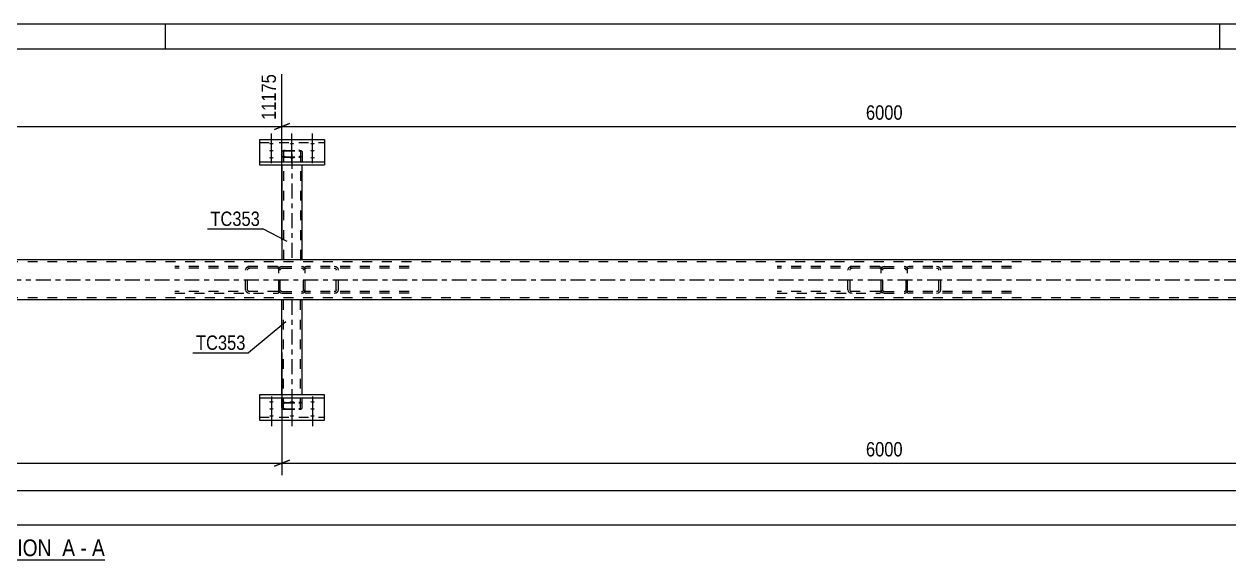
# Model space of a CAD drawing. Header units: millimetres. Extents: x -63 to 778, y -435 to 159.
# Drawn here: x 330.2 to 570.2, y 52.7 to 159.5 of the extents above; entities that cross this region are included whole.
import ezdxf

# ---------------------------------------------------------------- set-up
doc = ezdxf.new("R2010")
doc.units = ezdxf.units.MM
doc.linetypes.add('DXK_LINE_DOT2', pattern=[3.9198, 1.9599, -1.9599])
doc.linetypes.add('DXK_LINE_DOT3', pattern=[5.9187, 2.979, -0.9799, 0.9799, -0.9799])
doc.styles.add('Arial Narrow', font='ARIALN.TTF', dxfattribs={"height": 0.2})

# ---------------------------------------------------------------- blocks, each defined once
blk = doc.blocks.new('Unknown-570387995-1162')
at = {"color": 5, "linetype": 'Continuous'}
for p, q in [((778.37, 159.5), (-62.63, 159.5)), ((358.37, 154.5), (358.37, 159.5)), ((568.37, 154.5), (568.37, 159.5)), ((773.37, 154.5), (-57.63, 154.5))]:
    blk.add_line(p, q, dxfattribs=at)
blk = doc.blocks.new('Unknown-570387995-12 - 4102')
at = {"color": 6, "linetype": 'Continuous'}
blk.add_line((318.62, 52.72), (346.27, 52.72), dxfattribs=at)
at = {"color": 0, "linetype": 'Continuous'}
blk.add_wipeout([(336.73, 53.47), (336.73, 56.97), (318.62, 56.97), (318.62, 53.47)], dxfattribs=at)
at = {"color": 7, "linetype": 'Continuous', "style": 'Arial Narrow'}
blk.add_text('SECTION ', height=3.34, dxfattribs=at).set_placement((318.62, 53.47))
at = {"color": 0, "linetype": 'Continuous'}
blk.add_wipeout([(340.33, 53.47), (340.33, 56.97), (337.78, 56.97), (337.78, 53.47)], dxfattribs=at)
blk.add_wipeout([(342.66, 53.47), (342.66, 56.97), (341.38, 56.97), (341.38, 53.47)], dxfattribs=at)
at = {"color": 7, "linetype": 'Continuous', "style": 'Arial Narrow'}
for s, p in [('A', (337.78, 53.47)), ('-', (341.38, 53.47))]:
    blk.add_text(s, height=3.34, dxfattribs=at).set_placement(p)
at = {"color": 0, "linetype": 'Continuous'}
blk.add_wipeout([(346.27, 53.47), (346.27, 56.97), (343.71, 56.97), (343.71, 53.47)], dxfattribs=at)
at = {"color": 7, "linetype": 'Continuous', "style": 'Arial Narrow'}
blk.add_text('A', height=3.34, dxfattribs=at).set_placement((343.71, 53.47))
blk = doc.blocks.new('Part-570387995-4173 - 4102')
at = {"color": 7, "linetype": 'DXK_LINE_DOT2'}
for p, q in [((642.54, 112.13), (12.9, 112.13)), ((385.53, 112.53), (381.55, 112.53)), ((642.54, 104.93), (12.9, 104.93)), ((385.53, 104.53), (381.55, 104.53))]:
    blk.add_line(p, q, dxfattribs=at)
at = {"color": 2, "linetype": 'Continuous'}
for p, q in [((381.55, 112.53), (145.53, 112.53)), ((621.55, 112.53), (385.53, 112.53)), ((381.55, 104.53), (145.53, 104.53)), ((621.55, 104.53), (385.53, 104.53))]:
    blk.add_line(p, q, dxfattribs=at)
at = {"color": 7, "linetype": 'DXK_LINE_DOT3'}
blk.add_line((12.9, 108.53), (642.54, 108.53), dxfattribs=at)
blk = doc.blocks.new('Part-570387995-4243 - 4102')
at = {"color": 7, "linetype": 'DXK_LINE_DOT2'}
for p, q in [((381.59, 134.2), (381.54, 134.11)), ((381.54, 134.11), (381.54, 131.42)), ((381.54, 133.18), (381.59, 133.1)), ((381.73, 134.27), (381.59, 134.2)), ((381.59, 133.1), (381.73, 133.03)), ((381.93, 134.32), (381.73, 134.27)), ((381.73, 133.03), (381.93, 132.98)), ((381.86, 134.11), (381.88, 134.15)), ((381.86, 134.11), (381.86, 112.53)), ((381.88, 133.14), (381.86, 133.18)), ((381.88, 134.15), (381.95, 134.19)), ((381.95, 133.11), (381.88, 133.14)), ((382.18, 134.33), (381.93, 134.32)), ((381.93, 132.98), (382.18, 132.96)), ((381.95, 134.19), (382.06, 134.21)), ((382.06, 133.08), (381.95, 133.11)), ((382.06, 134.21), (382.18, 134.22)), ((382.18, 133.07), (382.06, 133.08)), ((382.18, 134.33), (384.9, 134.33)), ((382.18, 134.22), (384.9, 134.22)), ((382.18, 133.07), (384.9, 133.07)), ((382.18, 132.96), (384.9, 132.96)), ((385.14, 134.32), (384.9, 134.33)), ((384.9, 134.22), (385.02, 134.21)), ((385.02, 133.08), (384.9, 133.07)), ((384.9, 132.96), (385.14, 132.98)), ((385.02, 134.21), (385.13, 134.19)), ((385.13, 133.11), (385.02, 133.08)), ((385.13, 134.19), (385.19, 134.15)), ((385.19, 133.14), (385.13, 133.11)), ((385.35, 134.27), (385.14, 134.32)), ((385.14, 132.98), (385.35, 133.03)), ((385.19, 134.15), (385.22, 134.11)), ((385.22, 133.18), (385.19, 133.14)), ((385.22, 134.11), (385.22, 112.53)), ((385.49, 134.2), (385.35, 134.27)), ((385.35, 133.03), (385.49, 133.1)), ((385.54, 134.11), (385.49, 134.2)), ((385.49, 133.1), (385.54, 133.18)), ((385.54, 134.11), (385.54, 131.42)), ((381.55, 112.53), (381.54, 112.53)), ((381.54, 112.53), (381.55, 112.53)), ((385.19, 112.53), (385.22, 112.53)), ((385.53, 112.53), (385.54, 112.53)), ((385.54, 112.53), (385.53, 112.53))]:
    blk.add_line(p, q, dxfattribs=at)
at = {"color": 7, "linetype": 'DXK_LINE_DOT3'}
blk.add_line((383.54, 133.65), (383.54, 112.53), dxfattribs=at)
at = {"color": 2, "linetype": 'Continuous'}
for p, q in [((381.54, 131.42), (381.54, 112.53)), ((385.54, 112.53), (385.54, 131.42)), ((385.49, 112.53), (381.55, 112.53)), ((385.53, 112.53), (385.49, 112.53))]:
    blk.add_line(p, q, dxfattribs=at)
blk = doc.blocks.new('Bolt-570387995-4116 - 4102')
at = {"linetype": 'Continuous'}
for points in [[(379.44, 135.5), (379.35, 135.5), (379.26, 135.51), (379.18, 135.53), (379.11, 135.55), (379.06, 135.58), (379.02, 135.61), (379, 135.64), (379, 135.67), (379.02, 135.7), (379.06, 135.73), (379.11, 135.75), (379.18, 135.77), (379.26, 135.79), (379.35, 135.8), (379.44, 135.8), (379.53, 135.8), (379.62, 135.79), (379.7, 135.77), (379.77, 135.75), (379.82, 135.73), (379.86, 135.7), (379.88, 135.67), (379.88, 135.64), (379.86, 135.61), (379.82, 135.58), (379.77, 135.55), (379.7, 135.53), (379.62, 135.51), (379.53, 135.5)], [(383.54, 135.5), (383.45, 135.5), (383.36, 135.51), (383.28, 135.53), (383.21, 135.55), (383.16, 135.58), (383.12, 135.61), (383.1, 135.64), (383.1, 135.67), (383.12, 135.7), (383.16, 135.73), (383.21, 135.75), (383.28, 135.77), (383.36, 135.79), (383.45, 135.8), (383.54, 135.8), (383.63, 135.8), (383.72, 135.79), (383.8, 135.77), (383.87, 135.75), (383.92, 135.73), (383.96, 135.7), (383.98, 135.67), (383.98, 135.64), (383.96, 135.61), (383.92, 135.58), (383.87, 135.55), (383.8, 135.53), (383.72, 135.51), (383.63, 135.5)], [(387.64, 135.5), (387.55, 135.5), (387.46, 135.51), (387.38, 135.53), (387.31, 135.55), (387.26, 135.58), (387.22, 135.61), (387.2, 135.64), (387.2, 135.67), (387.22, 135.7), (387.26, 135.73), (387.31, 135.75), (387.38, 135.77), (387.46, 135.79), (387.55, 135.8), (387.64, 135.8), (387.73, 135.8), (387.82, 135.79), (387.9, 135.77), (387.97, 135.75), (388.02, 135.73), (388.06, 135.7), (388.08, 135.67), (388.08, 135.64), (388.06, 135.61), (388.02, 135.58), (387.97, 135.55), (387.9, 135.53), (387.82, 135.51), (387.73, 135.5)], [(379.44, 134.1), (379.35, 134.1), (379.26, 134.11), (379.18, 134.13), (379.11, 134.15), (379.06, 134.17), (379.02, 134.2), (379, 134.23), (379, 134.27), (379.02, 134.3), (379.06, 134.32), (379.11, 134.35), (379.18, 134.37), (379.26, 134.39), (379.35, 134.4), (379.44, 134.4), (379.53, 134.4), (379.62, 134.39), (379.7, 134.37), (379.77, 134.35), (379.82, 134.32), (379.86, 134.3), (379.88, 134.27), (379.88, 134.23), (379.86, 134.2), (379.82, 134.17), (379.77, 134.15), (379.7, 134.13), (379.62, 134.11), (379.53, 134.1)], [(379.44, 132.7), (379.35, 132.7), (379.26, 132.71), (379.18, 132.73), (379.11, 132.75), (379.06, 132.77), (379.02, 132.8), (379, 132.83), (379, 132.86), (379.02, 132.89), (379.06, 132.92), (379.11, 132.95), (379.18, 132.97), (379.26, 132.98), (379.35, 132.99), (379.44, 133), (379.53, 132.99), (379.62, 132.98), (379.7, 132.97), (379.77, 132.95), (379.82, 132.92), (379.86, 132.89), (379.88, 132.86), (379.88, 132.83), (379.86, 132.8), (379.82, 132.77), (379.77, 132.75), (379.7, 132.73), (379.62, 132.71), (379.53, 132.7)], [(383.54, 132.7), (383.45, 132.7), (383.36, 132.71), (383.28, 132.73), (383.21, 132.75), (383.16, 132.77), (383.12, 132.8), (383.1, 132.83), (383.1, 132.86), (383.12, 132.89), (383.16, 132.92), (383.21, 132.95), (383.28, 132.97), (383.36, 132.98), (383.45, 132.99), (383.54, 133), (383.63, 132.99), (383.72, 132.98), (383.8, 132.97), (383.87, 132.95), (383.92, 132.92), (383.96, 132.89), (383.98, 132.86), (383.98, 132.83), (383.96, 132.8), (383.92, 132.77), (383.87, 132.75), (383.8, 132.73), (383.72, 132.71), (383.63, 132.7)], [(387.64, 134.1), (387.55, 134.1), (387.46, 134.11), (387.38, 134.13), (387.31, 134.15), (387.26, 134.17), (387.22, 134.2), (387.2, 134.23), (387.2, 134.27), (387.22, 134.3), (387.26, 134.32), (387.31, 134.35), (387.38, 134.37), (387.46, 134.39), (387.55, 134.4), (387.64, 134.4), (387.73, 134.4), (387.82, 134.39), (387.9, 134.37), (387.97, 134.35), (388.02, 134.32), (388.06, 134.3), (388.08, 134.27), (388.08, 134.23), (388.06, 134.2), (388.02, 134.17), (387.97, 134.15), (387.9, 134.13), (387.82, 134.11), (387.73, 134.1)], [(387.64, 132.7), (387.55, 132.7), (387.46, 132.71), (387.38, 132.73), (387.31, 132.75), (387.26, 132.77), (387.22, 132.8), (387.2, 132.83), (387.2, 132.86), (387.22, 132.89), (387.26, 132.92), (387.31, 132.95), (387.38, 132.97), (387.46, 132.98), (387.55, 132.99), (387.64, 133), (387.73, 132.99), (387.82, 132.98), (387.9, 132.97), (387.97, 132.95), (388.02, 132.92), (388.06, 132.89), (388.08, 132.86), (388.08, 132.83), (388.06, 132.8), (388.02, 132.77), (387.97, 132.75), (387.9, 132.73), (387.82, 132.71), (387.73, 132.7)]]:
    blk.add_hatch(color=1, dxfattribs=at).paths.add_polyline_path(points)
at = {"color": 1, "linetype": 'Continuous'}
for p, q in [((379.44, 134.56), (379.44, 137.68)), ((383.54, 134.56), (383.54, 137.68)), ((387.64, 134.56), (387.64, 137.68)), ((379.44, 133.16), (379.44, 136.28)), ((379.44, 131.76), (379.44, 134.88)), ((383.54, 131.76), (383.54, 134.88)), ((387.64, 133.16), (387.64, 136.28)), ((387.64, 131.76), (387.64, 134.88))]:
    blk.add_line(p, q, dxfattribs=at)
blk = doc.blocks.new('Bolt-570387995-4119 - 4102')
at = {"linetype": 'Continuous'}
for points in [[(379.44, 84.37), (379.53, 84.36), (379.62, 84.35), (379.7, 84.34), (379.77, 84.32), (379.82, 84.29), (379.86, 84.26), (379.88, 84.23), (379.88, 84.2), (379.86, 84.17), (379.82, 84.14), (379.77, 84.11), (379.7, 84.09), (379.62, 84.08), (379.53, 84.07), (379.44, 84.06), (379.35, 84.07), (379.26, 84.08), (379.18, 84.09), (379.11, 84.11), (379.06, 84.14), (379.02, 84.17), (379, 84.2), (379, 84.23), (379.02, 84.26), (379.06, 84.29), (379.11, 84.32), (379.18, 84.34), (379.26, 84.35), (379.35, 84.36)], [(383.54, 84.37), (383.63, 84.36), (383.72, 84.35), (383.8, 84.34), (383.87, 84.32), (383.92, 84.29), (383.96, 84.26), (383.98, 84.23), (383.98, 84.2), (383.96, 84.17), (383.92, 84.14), (383.87, 84.11), (383.8, 84.09), (383.72, 84.08), (383.63, 84.07), (383.54, 84.06), (383.45, 84.07), (383.36, 84.08), (383.28, 84.09), (383.21, 84.11), (383.16, 84.14), (383.12, 84.17), (383.1, 84.2), (383.1, 84.23), (383.12, 84.26), (383.16, 84.29), (383.21, 84.32), (383.28, 84.34), (383.36, 84.35), (383.45, 84.36)], [(387.64, 84.37), (387.73, 84.36), (387.82, 84.35), (387.9, 84.34), (387.97, 84.32), (388.02, 84.29), (388.06, 84.26), (388.08, 84.23), (388.08, 84.2), (388.06, 84.17), (388.02, 84.14), (387.97, 84.11), (387.9, 84.09), (387.82, 84.08), (387.73, 84.07), (387.64, 84.06), (387.55, 84.07), (387.46, 84.08), (387.38, 84.09), (387.31, 84.11), (387.26, 84.14), (387.22, 84.17), (387.2, 84.2), (387.2, 84.23), (387.22, 84.26), (387.26, 84.29), (387.31, 84.32), (387.38, 84.34), (387.46, 84.35), (387.55, 84.36)], [(379.44, 82.96), (379.53, 82.96), (379.62, 82.95), (379.7, 82.93), (379.77, 82.91), (379.82, 82.89), (379.86, 82.86), (379.88, 82.83), (379.88, 82.8), (379.86, 82.77), (379.82, 82.74), (379.77, 82.71), (379.7, 82.69), (379.62, 82.68), (379.53, 82.67), (379.44, 82.66), (379.35, 82.67), (379.26, 82.68), (379.18, 82.69), (379.11, 82.71), (379.06, 82.74), (379.02, 82.77), (379, 82.8), (379, 82.83), (379.02, 82.86), (379.06, 82.89), (379.11, 82.91), (379.18, 82.93), (379.26, 82.95), (379.35, 82.96)], [(387.64, 82.96), (387.73, 82.96), (387.82, 82.95), (387.9, 82.93), (387.97, 82.91), (388.02, 82.89), (388.06, 82.86), (388.08, 82.83), (388.08, 82.8), (388.06, 82.77), (388.02, 82.74), (387.97, 82.71), (387.9, 82.69), (387.82, 82.68), (387.73, 82.67), (387.64, 82.66), (387.55, 82.67), (387.46, 82.68), (387.38, 82.69), (387.31, 82.71), (387.26, 82.74), (387.22, 82.77), (387.2, 82.8), (387.2, 82.83), (387.22, 82.86), (387.26, 82.89), (387.31, 82.91), (387.38, 82.93), (387.46, 82.95), (387.55, 82.96)], [(379.44, 81.56), (379.53, 81.56), (379.62, 81.55), (379.7, 81.53), (379.77, 81.51), (379.82, 81.49), (379.86, 81.46), (379.88, 81.43), (379.88, 81.39), (379.86, 81.36), (379.82, 81.34), (379.77, 81.31), (379.7, 81.29), (379.62, 81.27), (379.53, 81.26), (379.44, 81.26), (379.35, 81.26), (379.26, 81.27), (379.18, 81.29), (379.11, 81.31), (379.06, 81.34), (379.02, 81.36), (379, 81.39), (379, 81.43), (379.02, 81.46), (379.06, 81.49), (379.11, 81.51), (379.18, 81.53), (379.26, 81.55), (379.35, 81.56)], [(383.54, 81.56), (383.63, 81.56), (383.72, 81.55), (383.8, 81.53), (383.87, 81.51), (383.92, 81.49), (383.96, 81.46), (383.98, 81.43), (383.98, 81.39), (383.96, 81.36), (383.92, 81.34), (383.87, 81.31), (383.8, 81.29), (383.72, 81.27), (383.63, 81.26), (383.54, 81.26), (383.45, 81.26), (383.36, 81.27), (383.28, 81.29), (383.21, 81.31), (383.16, 81.34), (383.12, 81.36), (383.1, 81.39), (383.1, 81.43), (383.12, 81.46), (383.16, 81.49), (383.21, 81.51), (383.28, 81.53), (383.36, 81.55), (383.45, 81.56)], [(387.64, 81.56), (387.73, 81.56), (387.82, 81.55), (387.9, 81.53), (387.97, 81.51), (388.02, 81.49), (388.06, 81.46), (388.08, 81.43), (388.08, 81.39), (388.06, 81.36), (388.02, 81.34), (387.97, 81.31), (387.9, 81.29), (387.82, 81.27), (387.73, 81.26), (387.64, 81.26), (387.55, 81.26), (387.46, 81.27), (387.38, 81.29), (387.31, 81.31), (387.26, 81.34), (387.22, 81.36), (387.2, 81.39), (387.2, 81.43), (387.22, 81.46), (387.26, 81.49), (387.31, 81.51), (387.38, 81.53), (387.46, 81.55), (387.55, 81.56)]]:
    blk.add_hatch(color=1, dxfattribs=at).paths.add_polyline_path(points)
at = {"color": 1, "linetype": 'Continuous'}
for p, q in [((379.44, 85.31), (379.44, 82.19)), ((383.54, 85.31), (383.54, 82.19)), ((387.64, 85.31), (387.64, 82.19)), ((379.44, 83.9), (379.44, 80.78)), ((379.44, 82.5), (379.44, 79.38)), ((383.54, 82.5), (383.54, 79.38)), ((387.64, 83.9), (387.64, 80.78)), ((387.64, 82.5), (387.64, 79.38))]:
    blk.add_line(p, q, dxfattribs=at)
blk = doc.blocks.new('Part-570387995-4206 - 4102')
at = {"color": 2, "linetype": 'Continuous'}
for p, q in [((377.04, 136.47), (390.04, 136.47)), ((377.04, 136.47), (377.04, 131.42)), ((390.04, 136.47), (390.04, 131.42)), ((377.04, 132.03), (390.04, 132.03)), ((377.04, 131.42), (390.04, 131.42))]:
    blk.add_line(p, q, dxfattribs=at)
at = {"color": 7, "linetype": 'DXK_LINE_DOT2'}
blk.add_line((377.04, 135.87), (390.04, 135.87), dxfattribs=at)
blk = doc.blocks.new('Part-570387995-4273 - 4102')
at = {"color": 7, "linetype": 'DXK_LINE_DOT2'}
for p, q in [((380.95, 110.78), (380.9, 110.53)), ((380.9, 106.53), (380.9, 110.53)), ((381.22, 110.53), (381.24, 110.65)), ((381.22, 106.53), (381.22, 110.53)), ((381.54, 111.17), (381.3, 111.12)), ((381.42, 110.83), (381.54, 110.85)), ((381.54, 111.17), (385.54, 111.17)), ((381.54, 110.85), (385.54, 110.85)), ((385.78, 111.12), (385.54, 111.17)), ((385.54, 110.85), (385.66, 110.83)), ((385.84, 110.65), (385.86, 110.53)), ((385.86, 106.53), (385.86, 110.53)), ((386.18, 110.53), (386.13, 110.78)), ((386.18, 106.53), (386.18, 110.53)), ((380.9, 106.53), (380.95, 106.29)), ((381.24, 106.41), (381.22, 106.53)), ((381.3, 105.94), (381.54, 105.89)), ((381.54, 106.21), (381.42, 106.24)), ((381.54, 106.21), (385.54, 106.21)), ((381.54, 105.89), (385.54, 105.89)), ((385.66, 106.24), (385.54, 106.21)), ((385.54, 105.89), (385.78, 105.94)), ((385.86, 106.53), (385.84, 106.41)), ((386.13, 106.29), (386.18, 106.53))]:
    blk.add_line(p, q, dxfattribs=at)
for centre, radius, start, end in [((381.54, 110.53), 0.64, 112.5, 157.5), ((381.54, 110.53), 0.32, 112.5, 157.5), ((385.54, 110.53), 0.32, 22.5, 67.5), ((385.54, 110.53), 0.64, 22.5, 67.5), ((381.54, 106.53), 0.64, 202.5, 247.5), ((381.54, 106.53), 0.32, 202.5, 247.5), ((385.54, 106.53), 0.32, 292.5, 337.5), ((385.54, 106.53), 0.64, 292.5, 337.5)]:
    blk.add_arc(centre, radius, start, end, dxfattribs=at)
blk = doc.blocks.new('Part-570387995-4209 - 4102')
at = {"color": 2, "linetype": 'Continuous'}
for p, q in [((390.04, 85.64), (377.04, 85.64)), ((377.04, 85.64), (377.04, 80.59)), ((377.04, 85.04), (390.04, 85.04)), ((390.04, 80.59), (390.04, 85.64)), ((377.04, 80.59), (390.04, 80.59))]:
    blk.add_line(p, q, dxfattribs=at)
at = {"color": 7, "linetype": 'DXK_LINE_DOT2'}
blk.add_line((377.04, 81.19), (390.04, 81.19), dxfattribs=at)
blk = doc.blocks.new('Part-570387995-4265 - 4102')
at = {"color": 2, "linetype": 'Continuous'}
for p, q in [((381.54, 85.64), (381.54, 104.53)), ((385.53, 104.53), (381.55, 104.53)), ((385.54, 85.64), (385.54, 104.53))]:
    blk.add_line(p, q, dxfattribs=at)
at = {"color": 7, "linetype": 'DXK_LINE_DOT2'}
for p, q in [((381.55, 104.53), (381.54, 104.53)), ((381.54, 104.53), (381.55, 104.53)), ((381.86, 82.95), (381.86, 104.53)), ((385.19, 104.53), (385.22, 104.53)), ((385.22, 82.95), (385.22, 104.53)), ((385.54, 104.53), (385.53, 104.53)), ((385.54, 104.53), (385.53, 104.53)), ((381.54, 82.95), (381.54, 85.64)), ((381.73, 84.03), (381.59, 83.96)), ((381.93, 84.08), (381.73, 84.03)), ((382.18, 84.1), (381.93, 84.08)), ((382.18, 84.1), (384.9, 84.1)), ((385.14, 84.08), (384.9, 84.1)), ((385.35, 84.03), (385.14, 84.08)), ((385.49, 83.96), (385.35, 84.03)), ((385.54, 82.95), (385.54, 85.64)), ((381.59, 83.96), (381.54, 83.88)), ((381.54, 82.95), (381.59, 82.87)), ((381.59, 82.87), (381.73, 82.79)), ((381.73, 82.79), (381.93, 82.75)), ((381.86, 83.88), (381.88, 83.92)), ((381.88, 82.91), (381.86, 82.95)), ((381.88, 83.92), (381.95, 83.96)), ((381.95, 82.87), (381.88, 82.91)), ((381.93, 82.75), (382.18, 82.73)), ((381.95, 83.96), (382.06, 83.98)), ((382.06, 82.85), (381.95, 82.87)), ((382.06, 83.98), (382.18, 83.99)), ((382.18, 82.84), (382.06, 82.85)), ((382.18, 83.99), (384.9, 83.99)), ((382.18, 82.84), (384.9, 82.84)), ((382.18, 82.73), (384.9, 82.73)), ((384.9, 83.99), (385.02, 83.98)), ((385.02, 82.85), (384.9, 82.84)), ((384.9, 82.73), (385.14, 82.75)), ((385.02, 83.98), (385.13, 83.96)), ((385.13, 82.87), (385.02, 82.85)), ((385.13, 83.96), (385.19, 83.92)), ((385.19, 82.91), (385.13, 82.87)), ((385.14, 82.75), (385.35, 82.79)), ((385.19, 83.92), (385.22, 83.88)), ((385.22, 82.95), (385.19, 82.91)), ((385.35, 82.79), (385.49, 82.87)), ((385.54, 83.88), (385.49, 83.96)), ((385.49, 82.87), (385.54, 82.95))]:
    blk.add_line(p, q, dxfattribs=at)
at = {"color": 7, "linetype": 'DXK_LINE_DOT3'}
blk.add_line((383.54, 104.53), (383.54, 83.41), dxfattribs=at)
blk = doc.blocks.new('Part-570387995-4272 - 4102')
at = {"color": 7, "linetype": 'DXK_LINE_DOT2'}
for p, q in [((500.95, 110.78), (500.9, 110.53)), ((500.9, 106.53), (500.9, 110.53)), ((501.22, 110.53), (501.24, 110.65)), ((501.22, 106.53), (501.22, 110.53)), ((501.54, 111.17), (501.3, 111.12)), ((501.42, 110.83), (501.54, 110.85)), ((501.54, 111.17), (505.54, 111.17)), ((501.54, 110.85), (505.54, 110.85)), ((505.78, 111.12), (505.54, 111.17)), ((505.54, 110.85), (505.66, 110.83)), ((505.84, 110.65), (505.86, 110.53)), ((505.86, 106.53), (505.86, 110.53)), ((506.18, 110.53), (506.13, 110.78)), ((506.18, 106.53), (506.18, 110.53)), ((500.9, 106.53), (500.95, 106.29)), ((501.24, 106.41), (501.22, 106.53)), ((501.3, 105.94), (501.54, 105.89)), ((501.54, 106.21), (501.42, 106.24)), ((501.54, 106.21), (505.54, 106.21)), ((501.54, 105.89), (505.54, 105.89)), ((505.66, 106.24), (505.54, 106.21)), ((505.54, 105.89), (505.78, 105.94)), ((505.86, 106.53), (505.84, 106.41)), ((506.13, 106.29), (506.18, 106.53))]:
    blk.add_line(p, q, dxfattribs=at)
for centre, radius, start, end in [((501.54, 110.53), 0.64, 112.5, 157.5), ((501.54, 110.53), 0.32, 112.5, 157.5), ((505.54, 110.53), 0.32, 22.5, 67.5), ((505.54, 110.53), 0.64, 22.5, 67.5), ((501.54, 106.53), 0.64, 202.5, 247.5), ((501.54, 106.53), 0.32, 202.5, 247.5), ((505.54, 106.53), 0.32, 292.5, 337.5), ((505.54, 106.53), 0.64, 292.5, 337.5)]:
    blk.add_arc(centre, radius, start, end, dxfattribs=at)
blk = doc.blocks.new('Part-570387995-4277 - 4102')
at = {"color": 7, "linetype": 'DXK_LINE_DOT2'}
for p, q in [((506.44, 111.17), (506.18, 111.13)), ((506.18, 105.93), (506.18, 111.13)), ((506.18, 110.78), (506.27, 110.83)), ((506.27, 110.83), (506.44, 110.85)), ((526.86, 111.17), (506.44, 111.17)), ((526.86, 110.85), (506.44, 110.85)), ((512.26, 111.12), (511.93, 111.17)), ((511.93, 110.85), (512.1, 110.83)), ((512.33, 110.65), (512.37, 110.53)), ((512.37, 106.53), (512.37, 110.53)), ((512.81, 110.53), (512.74, 110.78)), ((512.81, 106.53), (512.81, 110.53)), ((506.27, 106.24), (506.18, 106.28)), ((506.18, 105.93), (506.44, 105.89)), ((506.44, 106.21), (506.27, 106.24)), ((526.86, 106.21), (506.44, 106.21)), ((526.86, 105.89), (506.44, 105.89)), ((512.1, 106.24), (511.93, 106.21)), ((511.93, 105.89), (512.26, 105.94)), ((512.37, 106.53), (512.33, 106.41)), ((512.74, 106.29), (512.81, 106.53))]:
    blk.add_line(p, q, dxfattribs=at)
for centre, radius, start, end in [((512, 110.44), 0.401, 32.4104, 75.4453), ((512.06, 110.35), 0.802, 32.4104, 75.4453), ((512, 106.62), 0.401, 284.5547, 327.5896), ((512.06, 106.72), 0.802, 284.5547, 327.5896)]:
    blk.add_arc(centre, radius, start, end, dxfattribs=at)
blk = doc.blocks.new('Part-570387995-4279 - 4102')
at = {"color": 7, "linetype": 'DXK_LINE_DOT2'}
for p, q in [((386.44, 111.17), (386.18, 111.13)), ((386.18, 105.93), (386.18, 111.13)), ((386.18, 110.78), (386.27, 110.83)), ((386.27, 110.83), (386.44, 110.85)), ((406.86, 111.17), (386.44, 111.17)), ((406.86, 110.85), (386.44, 110.85)), ((392.26, 111.12), (391.93, 111.17)), ((391.93, 110.85), (392.1, 110.83)), ((392.33, 110.65), (392.37, 110.53)), ((392.37, 106.53), (392.37, 110.53)), ((392.81, 110.53), (392.74, 110.78)), ((392.81, 106.53), (392.81, 110.53)), ((386.27, 106.24), (386.18, 106.28)), ((386.18, 105.93), (386.44, 105.89)), ((386.44, 106.21), (386.27, 106.24)), ((406.86, 106.21), (386.44, 106.21)), ((406.86, 105.89), (386.44, 105.89)), ((392.1, 106.24), (391.93, 106.21)), ((391.93, 105.89), (392.26, 105.94)), ((392.37, 106.53), (392.33, 106.41)), ((392.74, 106.29), (392.81, 106.53))]:
    blk.add_line(p, q, dxfattribs=at)
for centre, radius, start, end in [((392, 110.44), 0.401, 32.4104, 75.4453), ((392.06, 110.35), 0.802, 32.4104, 75.4453), ((392, 106.62), 0.401, 284.5547, 327.5896), ((392.06, 106.72), 0.802, 284.5547, 327.5896)]:
    blk.add_arc(centre, radius, start, end, dxfattribs=at)
blk = doc.blocks.new('Part-570387995-4280 - 4102')
at = {"color": 7, "linetype": 'DXK_LINE_DOT2'}
for p, q in [((500.64, 111.17), (480.22, 111.17)), ((500.64, 110.85), (480.22, 110.85)), ((494.34, 110.78), (494.27, 110.53)), ((494.27, 106.53), (494.27, 110.53)), ((494.71, 110.53), (494.75, 110.65)), ((494.71, 106.53), (494.71, 110.53)), ((495.15, 111.17), (494.82, 111.12)), ((494.98, 110.83), (495.15, 110.85)), ((500.64, 111.17), (500.9, 111.13)), ((500.64, 110.85), (500.81, 110.83)), ((500.81, 110.83), (500.9, 110.78)), ((500.9, 105.93), (500.9, 111.13)), ((500.64, 106.21), (480.22, 106.21)), ((480.22, 105.89), (500.64, 105.89)), ((494.27, 106.53), (494.34, 106.29)), ((494.75, 106.41), (494.71, 106.53)), ((494.82, 105.94), (495.15, 105.89)), ((495.15, 106.21), (494.98, 106.24)), ((500.81, 106.24), (500.64, 106.21)), ((500.64, 105.89), (500.9, 105.93)), ((500.9, 106.28), (500.81, 106.24))]:
    blk.add_line(p, q, dxfattribs=at)
for centre, radius, start, end in [((495.02, 110.35), 0.802, 104.5547, 147.5896), ((495.08, 110.44), 0.401, 104.5547, 147.5896), ((495.02, 106.72), 0.802, 212.4104, 255.4453), ((495.08, 106.62), 0.401, 212.4104, 255.4453)]:
    blk.add_arc(centre, radius, start, end, dxfattribs=at)
blk = doc.blocks.new('Part-570387995-4282 - 4102')
at = {"color": 7, "linetype": 'DXK_LINE_DOT2'}
for p, q in [((380.64, 111.17), (360.22, 111.17)), ((380.64, 110.85), (360.22, 110.85)), ((374.34, 110.78), (374.27, 110.53)), ((374.27, 106.53), (374.27, 110.53)), ((374.71, 110.53), (374.75, 110.65)), ((374.71, 106.53), (374.71, 110.53)), ((375.15, 111.17), (374.82, 111.12)), ((374.98, 110.83), (375.15, 110.85)), ((380.64, 111.17), (380.9, 111.13)), ((380.64, 110.85), (380.81, 110.83)), ((380.81, 110.83), (380.9, 110.78)), ((380.9, 105.93), (380.9, 111.13)), ((380.64, 106.21), (360.22, 106.21)), ((360.22, 105.89), (380.64, 105.89)), ((374.27, 106.53), (374.34, 106.29)), ((374.75, 106.41), (374.71, 106.53)), ((374.82, 105.94), (375.15, 105.89)), ((375.15, 106.21), (374.98, 106.24)), ((380.81, 106.24), (380.64, 106.21)), ((380.64, 105.89), (380.9, 105.93)), ((380.9, 106.28), (380.81, 106.24))]:
    blk.add_line(p, q, dxfattribs=at)
for centre, radius, start, end in [((375.02, 110.35), 0.802, 104.5547, 147.5896), ((375.08, 110.44), 0.401, 104.5547, 147.5896), ((375.02, 106.72), 0.802, 212.4104, 255.4453), ((375.08, 106.62), 0.401, 212.4104, 255.4453)]:
    blk.add_arc(centre, radius, start, end, dxfattribs=at)
blk = doc.blocks.new('StraightDimension-570387995-12885 - 4102')
at = {"color": 7, "linetype": 'Continuous'}
for p, q in [((381.54, 116.43), (381.54, 149.53)), ((380.04, 138.49), (383.04, 139.69)), ((141.54, 139.09), (381.54, 139.09))]:
    blk.add_line(p, q, dxfattribs=at)
at = {"color": 0, "linetype": 'Continuous'}
blk.add_wipeout([(380.94, 150.13), (376.74, 150.13), (376.74, 139.79), (380.94, 139.79)], dxfattribs=at)
at = {"color": 3, "linetype": 'Continuous', "style": 'Arial Narrow'}
blk.add_text('11175', height=2.863, rotation=90.0002, dxfattribs=at).set_placement((380.34, 140.39))
blk = doc.blocks.new('StraightDimension-570387995-4323 - 4102')
at = {"color": 7, "linetype": 'Continuous'}
blk.add_line((0, 59.69), (642.54, 59.69), dxfattribs=at)
blk = doc.blocks.new('StraightDimension-570387995-4442 - 4102')
at = {"color": 7, "linetype": 'Continuous'}
blk.add_line((-1, 66.57), (643.54, 66.57), dxfattribs=at)
blk = doc.blocks.new('StraightDimension-570387995-12779 - 4102')
at = {"color": 7, "linetype": 'Continuous'}
for p, q in [((381.54, 94.08), (381.54, 69.59)), ((383.04, 72.59), (380.04, 71.39)), ((381.54, 71.99), (621.54, 71.99))]:
    blk.add_line(p, q, dxfattribs=at)
at = {"color": 0}
blk.add_wipeout([(505.8, 72.74), (505.8, 76.94), (497.28, 76.94), (497.28, 72.74)], dxfattribs=at)
at = {"color": 3, "style": 'Arial Narrow'}
blk.add_text('6000', height=2.863, dxfattribs=at).set_placement((497.88, 73.34))
blk = doc.blocks.new('StraightDimension-570387995-12780 - 4102')
at = {"color": 7, "linetype": 'Continuous'}
for p, q in [((381.54, 94.08), (381.54, 69.59)), ((380.04, 71.39), (383.04, 72.59)), ((141.54, 71.99), (381.54, 71.99))]:
    blk.add_line(p, q, dxfattribs=at)
blk = doc.blocks.new('StraightDimension-570387995-12884 - 4102')
at = {"color": 7, "linetype": 'Continuous'}
for p, q in [((381.54, 116.43), (381.54, 149.53)), ((383.04, 139.69), (380.04, 138.49)), ((381.54, 139.09), (621.54, 139.09))]:
    blk.add_line(p, q, dxfattribs=at)
at = {"color": 0}
blk.add_wipeout([(505.8, 139.84), (505.8, 144.04), (497.28, 144.04), (497.28, 139.84)], dxfattribs=at)
at = {"color": 3, "style": 'Arial Narrow'}
blk.add_text('6000', height=2.863, dxfattribs=at).set_placement((497.88, 140.44))
blk = doc.blocks.new('Mark-570387995-4239 - 4102')
at = {"color": 0}
blk.add_wipeout([(377.15, 119.27), (377.15, 122.27), (367.29, 122.27), (367.29, 119.27)], dxfattribs=at)
blk.add_wipeout([(377.15, 119.27), (377.15, 122.27), (367.29, 122.27), (367.29, 119.27)], dxfattribs=at)
at = {"color": 30, "linetype": 'Continuous'}
for p in [(366.69, 118.67), (382.59, 116.16)]:
    blk.add_line(p, (377.75, 118.67), dxfattribs=at)
at = {"color": 3, "style": 'Arial Narrow'}
blk.add_text('TC353', height=2.863, dxfattribs=at).set_placement((367.29, 119.27))
blk = doc.blocks.new('Mark-570387995-4261 - 4102')
at = {"color": 0}
blk.add_wipeout([(374.29, 94.58), (374.29, 97.58), (364.42, 97.58), (364.42, 94.58)], dxfattribs=at)
blk.add_wipeout([(374.29, 94.58), (374.29, 97.58), (364.42, 97.58), (364.42, 94.58)], dxfattribs=at)
at = {"color": 30, "linetype": 'Continuous'}
for p in [(382.35, 100.15), (363.82, 93.98)]:
    blk.add_line(p, (374.89, 93.98), dxfattribs=at)
at = {"color": 3, "style": 'Arial Narrow'}
blk.add_text('TC353', height=2.863, dxfattribs=at).set_placement((364.42, 94.58))

msp = doc.modelspace()

# ---------------------------------------------------------------- block references
for name in ['Unknown-570387995-1162', 'Bolt-570387995-4116 - 4102', 'Part-570387995-4206 - 4102', 'Part-570387995-4243 - 4102', 'Part-570387995-4173 - 4102', 'Part-570387995-4282 - 4102', 'Part-570387995-4273 - 4102', 'Part-570387995-4279 - 4102', 'Part-570387995-4280 - 4102', 'Part-570387995-4272 - 4102', 'Part-570387995-4277 - 4102', 'Part-570387995-4265 - 4102', 'Part-570387995-4209 - 4102', 'Bolt-570387995-4119 - 4102']:
    msp.add_blockref(name, (0, 0))

# ---------------------------------------------------------------- next in the draw order: block references
for name in ['StraightDimension-570387995-12885 - 4102', 'Unknown-570387995-12 - 4102']:
    msp.add_blockref(name, (0, 0))

# ---------------------------------------------------------------- next in the draw order: block references
for name in ['StraightDimension-570387995-12884 - 4102', 'StraightDimension-570387995-4323 - 4102']:
    msp.add_blockref(name, (0, 0))

# ---------------------------------------------------------------- next in the draw order: block references
for name in ['Mark-570387995-4239 - 4102', 'StraightDimension-570387995-4442 - 4102']:
    msp.add_blockref(name, (0, 0))

# ---------------------------------------------------------------- next in the draw order: block references
msp.add_blockref('StraightDimension-570387995-12779 - 4102', (0, 0))

# ---------------------------------------------------------------- next in the draw order: block references
msp.add_blockref('StraightDimension-570387995-12780 - 4102', (0, 0))

# ---------------------------------------------------------------- next in the draw order: block references
msp.add_blockref('Mark-570387995-4261 - 4102', (0, 0))

doc.saveas('drawing.dxf')
